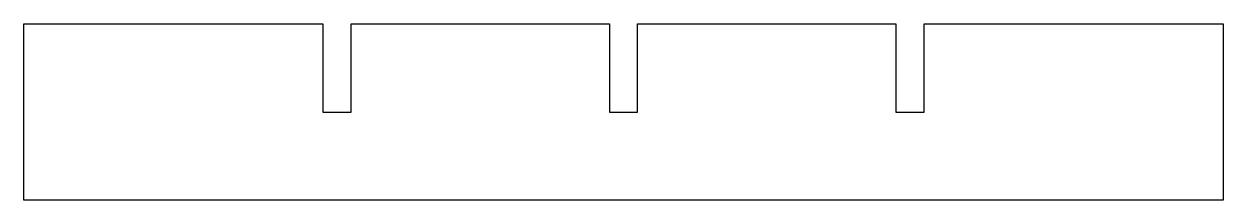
# Model space of a CAD drawing. Header units: millimetres. Extents: x -82 to 54, y 15 to 35.
import ezdxf

# ---------------------------------------------------------------- set-up
doc = ezdxf.new("R2010")
doc.units = ezdxf.units.MM
doc.layers.get('0').update_dxf_attribs({"linetype": 'CONTINUOUS'})

msp = doc.modelspace()

# ---------------------------------------------------------------- linework, layer by layer
msp.add_lwpolyline([(20.55, 25), (20.55, 35), (54.45, 35), (54.45, 15), (-81.55, 15), (-81.55, 35), (-47.65, 35), (-47.65, 25), (-44.45, 25), (-44.45, 35), (-15.15, 35), (-15.15, 25), (-11.95, 25), (-11.95, 35), (17.35, 35), (17.35, 25)], close=True)

doc.saveas('drawing.dxf')
